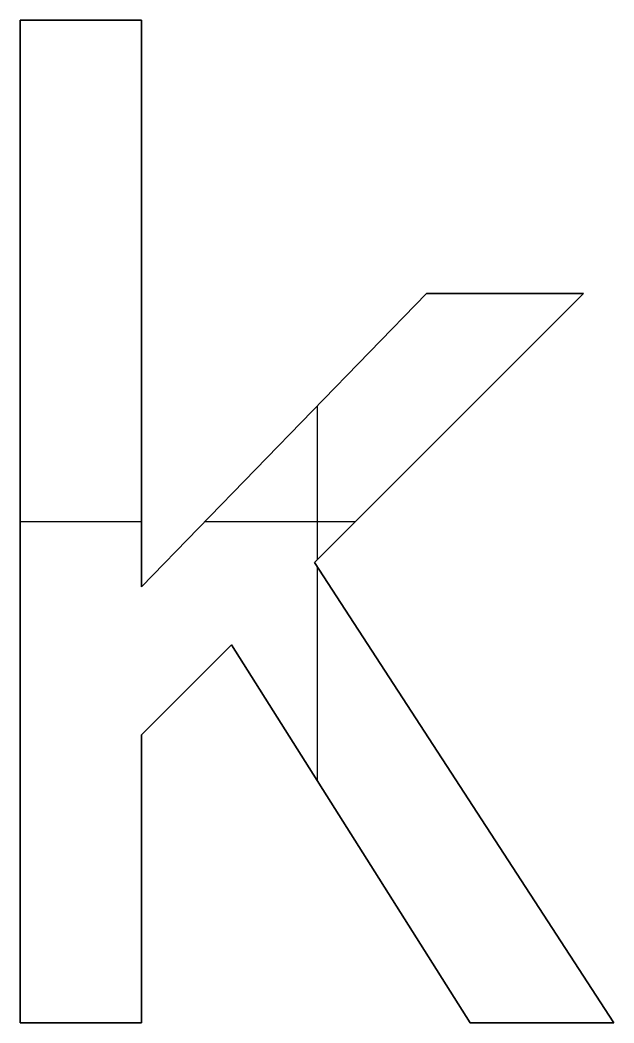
# Model space of a CAD drawing. Header units: millimetres. Extents: x 13281 to 14181, y -10285 to -9647.
# Drawn here: x 13357.43 to 13375.09, y -9676.62 to -9646.8 of the extents above; entities that cross this region are included whole.
import ezdxf

# ---------------------------------------------------------------- set-up
doc = ezdxf.new("R2010")
doc.units = ezdxf.units.MM
doc.header["$MEASUREMENT"] = 0
doc.layers.add('Default', color=7, linetype='Continuous', true_color=0xffffff)

msp = doc.modelspace()

# ---------------------------------------------------------------- linework, layer by layer
at = {"layer": 'Default'}
for p, q in [((13357.428, -9676.615), (13357.428, -9646.796)), ((13357.428, -9646.796), (13361.042, -9646.796)), ((13357.428, -9676.615, 1), (13357.428, -9646.796, 1)), ((13357.428, -9646.796, 1), (13357.428, -9646.796)), ((13357.428, -9646.796, 1), (13361.042, -9646.796, 1)), ((13357.428, -9646.796, 0.5), (13357.428, -9676.615, 0.5)), ((13361.042, -9646.796, 0.5), (13357.428, -9646.796, 0.5)), ((13359.235, -9646.796), (13359.235, -9646.796, 1)), ((13361.042, -9646.796), (13361.042, -9663.651)), ((13361.042, -9646.796, 1), (13361.042, -9646.796)), ((13361.042, -9646.796, 1), (13361.042, -9663.651, 1)), ((13361.042, -9663.651, 0.5), (13361.042, -9646.796, 0.5)), ((13361.042, -9663.651), (13369.516, -9654.928)), ((13361.042, -9663.651, 1), (13369.516, -9654.928, 1)), ((13369.516, -9654.928, 0.5), (13361.042, -9663.651, 0.5)), ((13374.184, -9654.928), (13366.181, -9662.922)), ((13374.184, -9654.928, 1), (13366.181, -9662.922, 1)), ((13366.181, -9662.922, 0.5), (13374.184, -9654.928, 0.5)), ((13369.516, -9654.928), (13374.184, -9654.928)), ((13369.516, -9654.928, 1), (13369.516, -9654.928)), ((13369.516, -9654.928, 1), (13374.184, -9654.928, 1)), ((13374.184, -9654.928, 0.5), (13369.516, -9654.928, 0.5)), ((13371.85, -9654.928), (13371.85, -9654.928, 1)), ((13374.184, -9654.928, 1), (13374.184, -9654.928)), ((13361.042, -9655.223), (13361.042, -9655.223, 1)), ((13366.258, -9658.283), (13366.258, -9662.846)), ((13366.258, -9658.283, 1), (13366.258, -9662.846, 1)), ((13370.183, -9658.925), (13370.183, -9658.925, 1)), ((13365.279, -9659.29), (13365.279, -9659.29, 1)), ((13357.428, -9661.705), (13361.042, -9661.705)), ((13357.428, -9661.705), (13357.428, -9661.705, 1)), ((13357.428, -9661.705, 1), (13361.042, -9661.705, 1)), ((13362.932, -9661.705), (13367.4, -9661.705)), ((13362.932, -9661.705, 1), (13367.4, -9661.705, 1)), ((13366.181, -9662.922), (13375.088, -9676.615)), ((13366.181, -9662.922, 1), (13366.181, -9662.922)), ((13366.181, -9662.922, 1), (13375.088, -9676.615, 1)), ((13375.088, -9676.615, 0.5), (13366.181, -9662.922, 0.5)), ((13366.258, -9663.04), (13366.258, -9669.398)), ((13366.258, -9663.04, 1), (13366.258, -9669.398, 1)), ((13361.042, -9663.651, 1), (13361.042, -9663.651)), ((13363.719, -9665.376), (13361.042, -9668.053)), ((13363.719, -9665.376, 1), (13361.042, -9668.053, 1)), ((13361.042, -9668.053, 0.5), (13363.719, -9665.376, 0.5)), ((13370.812, -9676.615), (13363.719, -9665.376)), ((13370.812, -9676.615, 1), (13363.719, -9665.376, 1)), ((13363.719, -9665.376, 1), (13363.719, -9665.376)), ((13363.719, -9665.376, 0.5), (13370.812, -9676.615, 0.5)), ((13362.38, -9666.715), (13362.38, -9666.715, 1)), ((13361.042, -9668.053), (13361.042, -9676.615)), ((13361.042, -9668.053, 1), (13361.042, -9668.053)), ((13361.042, -9668.053, 1), (13361.042, -9676.615, 1)), ((13361.042, -9676.615, 0.5), (13361.042, -9668.053, 0.5)), ((13370.634, -9669.769), (13370.634, -9669.769, 1)), ((13367.266, -9670.996), (13367.266, -9670.996, 1)), ((13361.042, -9672.334), (13361.042, -9672.334, 1)), ((13361.042, -9676.615), (13357.428, -9676.615)), ((13357.428, -9676.615), (13357.428, -9676.615, 1)), ((13361.042, -9676.615, 1), (13357.428, -9676.615, 1)), ((13357.428, -9676.615, 0.5), (13361.042, -9676.615, 0.5)), ((13359.235, -9676.615), (13359.235, -9676.615, 1)), ((13361.042, -9676.615, 1), (13361.042, -9676.615)), ((13375.088, -9676.615), (13370.812, -9676.615)), ((13375.088, -9676.615, 1), (13370.812, -9676.615, 1)), ((13370.812, -9676.615, 1), (13370.812, -9676.615)), ((13370.812, -9676.615, 0.5), (13375.088, -9676.615, 0.5)), ((13372.95, -9676.615), (13372.95, -9676.615, 1)), ((13375.088, -9676.615, 1), (13375.088, -9676.615))]:
    msp.add_line(p, q, dxfattribs=at)

doc.saveas('drawing.dxf')
